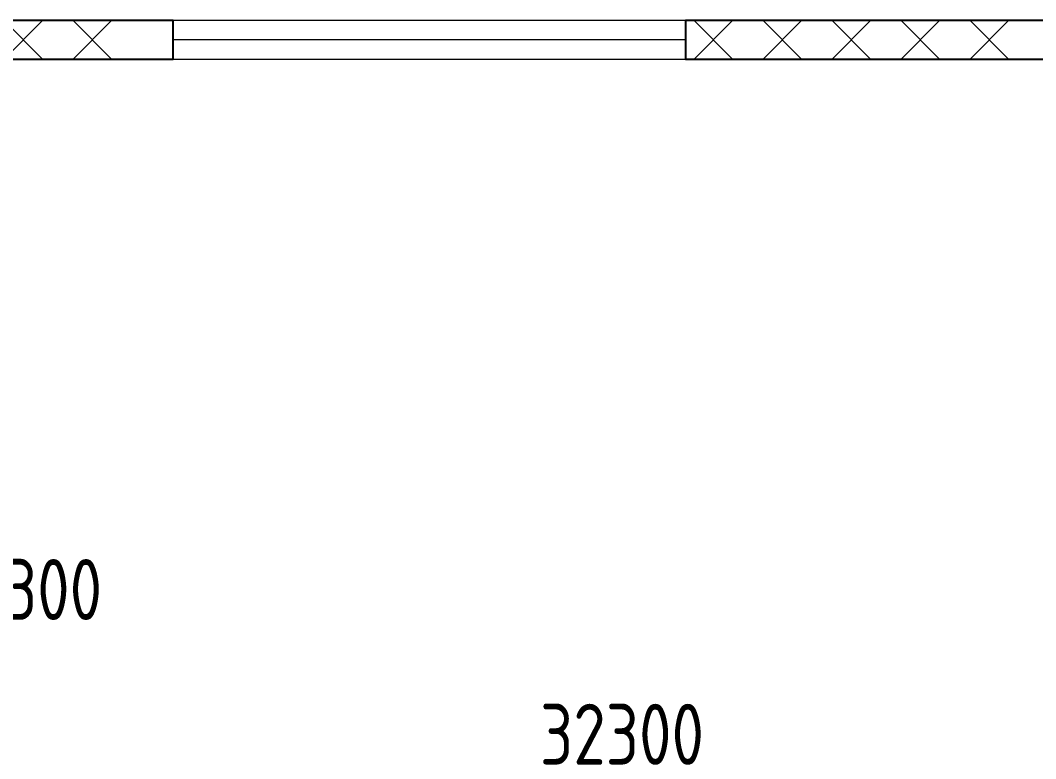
# Model space of a CAD drawing. Header units: millimetres. Extents: x 0 to 1680, y 0 to 594.
# Drawn here: x 397.76 to 439.37, y 401.71 to 431.98 of the extents above; entities that cross this region are included whole.
import ezdxf

# ---------------------------------------------------------------- set-up
doc = ezdxf.new("R2010")
doc.units = ezdxf.units.MM
for name, pattern in [('K5LT32795', [0]), ('K5LT_BASIC', [0]), ('K5LT_THIN', [0]), ('K5LT_THIN_INCLUDED_TO_HATCHING', [0])]:
    doc.linetypes.add(name, pattern=pattern)
doc.layers.add('Системный слой', color=7, linetype='Continuous')
doc.styles.add('KDIMTEXTSTYLE', font='GOST_AU.SHX', dxfattribs={"width": 0.96, "oblique": 15, "height": 5})
doc.dimstyles.new('KDIMSTYLE (0.02)', dxfattribs={"dimtxt": 5, "dimasz": 1, "dimexe": 2, "dimexo": 0, "dimgap": 1, "dimtad": 1, "dimlfac": 50, "dimtxsty": 'KDIMTEXTSTYLE', "dimsah": 1, "dimcen": 0, "dimdle": 1, "dimadec": 0, "dimazin": 0, "dimtfac": 0.667, "dimtmove": 0, "dimatfit": 3, "dimfxl": 0, "dimtvp": 1, "dimtolj": 1, "dimtzin": 0, "dimarcsym": 0})

# ---------------------------------------------------------------- blocks, each defined once
blk = doc.blocks.new('U420')
at = {"layer": 'Системный слой', "color": 7, "linetype": 'K5LT32795', "lineweight": 13}
for p, q in [((398.679, 431.977), (397.079, 430.377)), ((397.079, 431.977), (398.679, 430.377)), ((401.507, 431.977), (399.907, 430.377)), ((399.907, 431.977), (401.507, 430.377)), ((426.963, 431.977), (425.363, 430.377)), ((425.363, 431.977), (426.963, 430.377)), ((429.792, 431.977), (428.192, 430.377)), ((428.192, 431.977), (429.792, 430.377)), ((432.62, 431.977), (431.02, 430.377)), ((431.02, 431.977), (432.62, 430.377)), ((435.448, 431.977), (433.848, 430.377)), ((433.848, 431.977), (435.448, 430.377)), ((438.277, 431.977), (436.677, 430.377)), ((436.677, 431.977), (438.277, 430.377))]:
    blk.add_line(p, q, dxfattribs=at)
blk = doc.blocks.new('U419')
at = {"layer": 'Системный слой', "color": 150, "linetype": 'K5LT_BASIC', "lineweight": 25, "true_color": 0x0080ff}
for p, q in [((388.618, 431.977), (404.018, 431.977)), ((425.018, 431.977), (470.318, 431.977)), ((404.018, 430.377), (388.618, 430.377)), ((471.418, 430.377), (425.018, 430.377))]:
    blk.add_line(p, q, dxfattribs=at)
at = {"layer": 'Системный слой'}
blk.add_blockref('U420', (0, 0), dxfattribs=at)
blk = doc.blocks.new('U1677')
at = {"layer": 'Системный слой', "color": 7, "linetype": 'K5LT_THIN_INCLUDED_TO_HATCHING', "lineweight": 13}
for p, q in [((404.018, 431.977), (425.018, 431.977)), ((425.018, 431.177), (404.018, 431.177)), ((425.018, 430.377), (404.018, 430.377))]:
    blk.add_line(p, q, dxfattribs=at)
at = {"layer": 'Системный слой', "color": 150, "linetype": 'K5LT_BASIC', "lineweight": 25, "true_color": 0x0080ff}
for p, q in [((404.018, 430.377), (404.018, 431.977)), ((425.018, 431.977), (425.018, 430.377))]:
    blk.add_line(p, q, dxfattribs=at)
blk = doc.blocks.new('U1691')
at = {"layer": 'Системный слой', "color": 7, "linetype": 'K5LT_THIN_INCLUDED_TO_HATCHING', "lineweight": 13}
for p, q in [((404.018, 431.977), (425.018, 431.977)), ((425.018, 431.177), (404.018, 431.177)), ((425.018, 430.377), (404.018, 430.377))]:
    blk.add_line(p, q, dxfattribs=at)
at = {"layer": 'Системный слой', "color": 150, "linetype": 'K5LT_BASIC', "lineweight": 25, "true_color": 0x0080ff}
for p, q in [((404.018, 430.377), (404.018, 431.977)), ((425.018, 431.977), (425.018, 430.377))]:
    blk.add_line(p, q, dxfattribs=at)
blk = doc.blocks.new('KDIMARROW_03')
at = {"layer": 'Системный слой', "color": 0, "linetype": 'K5LT_THIN', "lineweight": 13}
for p, q in [((-0.707, -0.707), (0.707, 0.707)), ((0, 0), (-1, 0)), ((0, 0), (1, 0))]:
    blk.add_line(p, q, dxfattribs=at)

msp = doc.modelspace()

# ---------------------------------------------------------------- block references
at = {"layer": 'Системный слой'}
for name in ['U419', 'U1677', 'U1691']:
    msp.add_blockref(name, (0, 0), dxfattribs=at)

# ---------------------------------------------------------------- dimensions: what is measured, and where the dimension line sits
at = {"layer": 'Системный слой', "color": 7}
for base, p1, p2, location in [((325.41812, 408.64647), (471.41812, 429.77733), (325.41812, 429.77733), (398.41812, 408.64647)), ((99.41796, 402.71217), (745.41796, 415.58077), (99.41796, 415.58077), (422.41796, 402.71217))]:
    msp.add_linear_dim(base=base, p1=p1, p2=p2, location=location, dimstyle='KDIMSTYLE (0.02)', override={"dimexo": 0, "dimpost": '\\H2.5;\\W0.965;\\Q0;<>', "dimblk1": 'KDIMARROW_03', "dimblk2": 'KDIMARROW_03', "dimse1": 0, "dimse2": 0, "dimclrt": 7, "dimtolj": 1}, dxfattribs=at).render()

doc.saveas('drawing.dxf')
